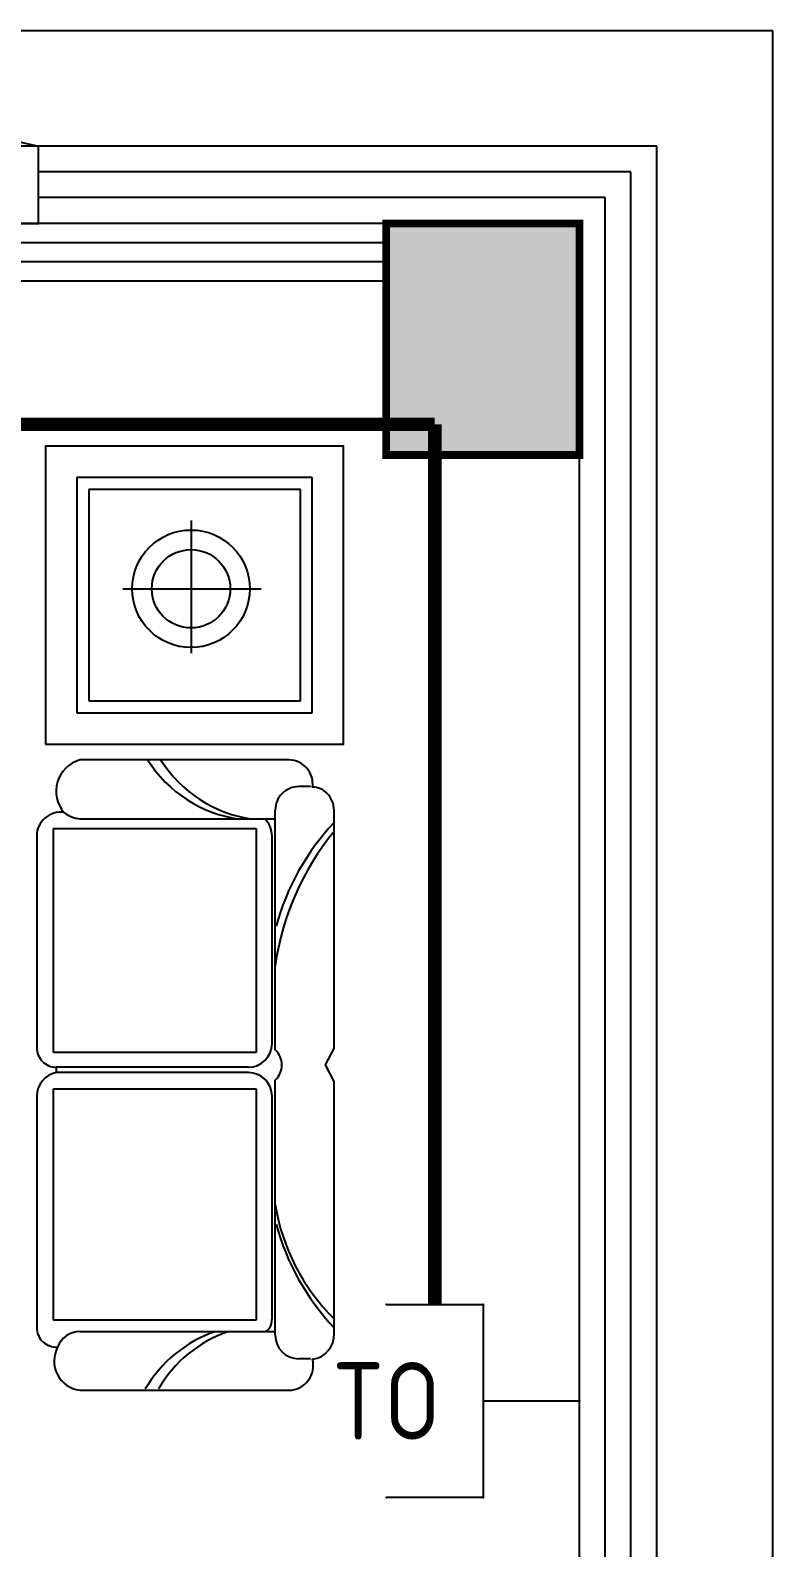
# Model space of a CAD drawing. Extents: x -6243262 to 3079315, y -2914302 to 172723.
# Drawn here: x -1778719 to -1776798, y -707103 to -703173 of the extents above; entities that cross this region are included whole.
import ezdxf
from ezdxf.enums import TextEntityAlignment as Align

# ---------------------------------------------------------------- set-up
doc = ezdxf.new("R2010")
doc.units = 0
doc.header["$LTSCALE"] = 1000
for name, color, linetype in [('0-柱网', 2, 'Continuous'), ('0-铝板', 32, 'Continuous'), ('A-FLOR-OTHER1-ON', 253, 'Continuous'), ('CURTWALL', 4, 'Continuous'), ('EQUIP-通讯', 3, 'Continuous'), ('fur', 253, 'Continuous'), ('STAIR', 2, 'Continuous'), ('WALL', 9, 'Continuous'), ('WINDOW', 4, 'Continuous'), ('WIRE-通讯', 4, 'Continuous')]:
    doc.layers.add(name, color=color, linetype=linetype)
doc.styles.add('_TEL_ATTDEF', font='gbenor', dxfattribs={"bigfont": 'gbcbig'})
doc.styles.add('_TEL_DIM', font='SIMPLEX', dxfattribs={"width": 0.8, "height": 3.5, "bigfont": 'HZTXT'})

# ---------------------------------------------------------------- blocks, each defined once
blk = doc.blocks.new('$plan$00002641')
at = {"layer": 'fur', "color": 0}
for p, q in [((133.6, 1785.8), (133.6, 1176.8)), ((742.6, 1785.8), (133.6, 1785.8)), ((742.6, 1176.8), (742.6, 1785.8)), ((933.9, 1781.4), (933.9, 1750.9)), ((2415.8, 1781.4), (2415.8, 1750.9)), ((164, 1755.3), (164, 1207.2)), ((712.1, 1755.3), (164, 1755.3)), ((712.1, 1207.2), (712.1, 1755.3)), ((1615.9, 1690), (994.8, 1690)), ((1017.3, 1183.9), (1017.3, 1690)), ((2354, 1690), (1694, 1690)), ((2345.4, 1183.9), (2345.4, 1690.8)), ((421.5, 1295.4), (421.5, 1653.8)), ((1599.8, 1681.7), (1061.8, 1681.7)), ((2314.6, 1681.7), (1735.5, 1681.7)), ((1042.7, 1116), (1042.7, 1640.5)), ((1042.7, 1640.5), (1622.7, 1640.5)), ((1622.7, 1640.5), (1622.7, 1116)), ((1660.7, 1620.8), (1660.7, 1123.4)), ((1674.6, 1620.8), (1674.6, 1123.4)), ((1716.4, 1116), (1716.4, 1640.5)), ((1716.4, 1640.5), (2315.6, 1640.5)), ((2315.6, 1640.5), (2315.6, 1116)), ((244.6, 1472.1), (588.3, 1472.1)), ((164, 1207.2), (712.1, 1207.2)), ((133.6, 1176.8), (742.6, 1176.8)), ((1622.7, 1116), (1042.7, 1116)), ((2315.6, 1116), (1716.4, 1116))]:
    blk.add_line(p, q, dxfattribs=at)
blk.add_lwpolyline([(823.8, 1095.6), (823.8, 1867), (52.4, 1867), (52.4, 1095.6)], close=True, dxfattribs=at)
blk.add_lwpolyline([(1610, 1072.7, 0.414214), (1660.7, 1123.4), (1674.6, 1123.4, 0.354555), (1735.5, 1072.7), (2335, 1072.7, 0.431164), (2385.7, 1126.6, 0.518766), (2497.6, 1183.9), (2497.6, 1725.6, 0.483115), (2417.3, 1786.5, 0.388459), (2350.4, 1842.3), (1697.7, 1842.3), (1654.9, 1820.2), (1612.2, 1842.3), (994.8, 1842.3, 0.198912), (951.7, 1824.4, 0.222018), (935.6, 1786.5, 0.452318), (865, 1725.6), (865, 1183.9, 0.545503), (1000.9, 1143.1, 0.453255), (1061.8, 1072.7), (1610, 1072.7, 0)], format="xyb", dxfattribs=at)
for radius in [152.2, 101.5]:
    blk.add_circle((421.5, 1472.1), radius, dxfattribs=at)
for centre, radius, start, end in [((1459.9, 2301.6), 631.1, 226.7033, 254.9108), ((1495.3, 2385.6), 702.4, 230.6825, 262.0603), ((1928.8, 2224.9), 542.1, 279.3588, 315.1043), ((1902.7, 2301.6), 631.1, 285.0892, 313.2967), ((994.8, 1750.9), 60.9, 180, 270), ((2354.9, 1750.9), 60.9, 270, 0), ((1654.9, 1654.9), 52.5, 41.9207, 138.0793), ((1061.8, 1620.8), 60.9, 90, 136.9839), ((1599.8, 1620.8), 60.9, 0, 90), ((1735.5, 1620.8), 60.9, 90, 180), ((2316, 1647.1), 34.5, 31.7185, 92.2999), ((686.5, 1677.1), 334.7, 302.2352, 351.9364), ((686.5, 1643.3), 334.7, 302.2352, 351.9364), ((2662.1, 1677.1), 334.7, 198.8232, 239.8898), ((2662.1, 1643.3), 334.7, 198.8232, 239.8898), ((933.7, 1193.6), 84.1, 323.0923, 353.8915), ((2406.3, 1183.9), 60.9, 180, 250.2944)]:
    blk.add_arc(centre, radius, start, end, dxfattribs=at)
blk = doc.blocks.new('1#柱网')
at = {"layer": '0-柱网'}
blk.add_hatch(color=0, dxfattribs=at).paths.add_polyline_path([(533705, 93967.2), (533705, 93367.2), (534205, 93367.2), (534205, 93967.2)])
at = {"layer": '0-柱网', "color": 0, "const_width": 20}
blk.add_lwpolyline([(533705, 93967.2), (533705, 93367.2), (534205, 93367.2), (534205, 93967.2), (533705, 93967.2)], dxfattribs=at)
blk = doc.blocks.new('A$C22252488')
at = {"layer": '0-铝板', "color": 0}
blk.add_lwpolyline([(1218.1, 0), (60.2, 261), (69.2, 300), (1400, 0)], dxfattribs=at)
at = {"layer": 'WINDOW', "color": 0}
for points in [[(0, 0), (60.2, 261)], [(30.8, 0), (89.5, 254.4)]]:
    blk.add_lwpolyline(points, dxfattribs=at)
blk = doc.blocks.new('33')
at = {"layer": '0-铝板', "color": 8}
blk.add_lwpolyline([(1421595.1, -770852.2), (1457095.1, -770852.2), (1457095.1, -779352.2)], dxfattribs=at)
at = {"layer": 'A-FLOR-OTHER1-ON', "color": 8}
for points in [[(1456095.1, -771352.2), (1448745.1, -771352.2)], [(1456095.1, -771502.2), (1448745.1, -771502.2)]]:
    blk.add_lwpolyline(points, dxfattribs=at)
at = {"layer": 'CURTWALL', "color": 8}
for p, q in [((1456795.1, -771152.2), (1455195.1, -771152.2)), ((1456795.1, -779352.2), (1456795.1, -771152.2)), ((1456728.5, -771218.9), (1455195.1, -771218.9)), ((1456728.5, -779352.2), (1456728.5, -771218.9)), ((1456661.8, -771285.5), (1455195.1, -771285.5)), ((1456661.8, -779352.2), (1456661.8, -771285.5)), ((1456595.1, -771352.2), (1455195.1, -771352.2)), ((1456595.1, -779352.2), (1456595.1, -771352.2))]:
    blk.add_line(p, q, dxfattribs=at)
at = {"layer": 'STAIR', "color": 8}
for points in [[(1456095.1, -771402.2), (1448745.1, -771402.2)], [(1456095.1, -771452.2), (1448745.1, -771452.2)]]:
    blk.add_lwpolyline(points, dxfattribs=at)
at = {"layer": 'WALL', "color": 8}
for p, q in [((1455195.1, -771152.2), (1453795.1, -771152.2)), ((1455195.1, -771352.2), (1455195.1, -771152.2)), ((1453795.1, -771352.2), (1455195.1, -771352.2))]:
    blk.add_line(p, q, dxfattribs=at)
at = {"color": 8, "rotation": 270}
blk.add_blockref('$plan$00002641', (1454117.7, -771877.1), dxfattribs=at)
at = {"layer": '0-柱网', "color": 8}
blk.add_blockref('1#柱网', (922390.1, -865319.4), dxfattribs=at)
at = {"layer": '0-铝板', "color": 8}
blk.add_blockref('A$C22252488', (1453795.1, -771152.2), dxfattribs=at)
blk = doc.blocks.new('$equip$00001847')
for p, q in [((-0.5, 0.499), (-0.5, 0.999)), ((0.5, 0.999), (0.5, 0.499)), ((0.5, 0.499), (-0.5, 0.499)), ((0, 0.4995), (0, 0))]:
    blk.add_line(p, q)
for p in [(-0.5, 0.999), (0.5, 0.999), (-0.5, 0.499), (0.5, 0.499), (0, 0)]:
    blk.add_point(p)
at = {"color": 7, "style": '_TEL_DIM'}
blk.add_attdef('$TEXT$', text='', height=0.4, dxfattribs=at).set_placement((0, 0.999), align=Align.MIDDLE_CENTER)
at = {"color": 7, "style": '_TEL_DIM', "flags": 1}
blk.add_attdef('A', text='', height=0.00002, dxfattribs=at).set_placement((0, 0), align=Align.MIDDLE_CENTER)

msp = doc.modelspace()

# ---------------------------------------------------------------- linework, layer by layer
at = {"layer": 'WIRE-通讯', "linetype": 'Continuous', "const_width": 35}
for points in [[(-1781222.7, -704193.3), (-1777672.2, -704193.3)], [(-1777672.2, -706472.9), (-1777672.2, -704193.3)]]:
    msp.add_lwpolyline(points, dxfattribs=at)

# ---------------------------------------------------------------- block references
msp.add_blockref('33', (-3233892.8, 67679.3))
at = {"layer": 'EQUIP-通讯'}
ref = msp.add_blockref('$equip$00001847', (-1777297.7, -706722.9), dxfattribs=dict(at, xscale=500, yscale=500, zscale=500, rotation=90))
ref.add_attrib('$TEXT$', 'TO', dxfattribs={"layer": '0', "color": 7, "height": 200, "style": '_TEL_ATTDEF'}).set_placement((-1777797.2, -706722.9), align=Align.MIDDLE_CENTER)

doc.saveas('drawing.dxf')
